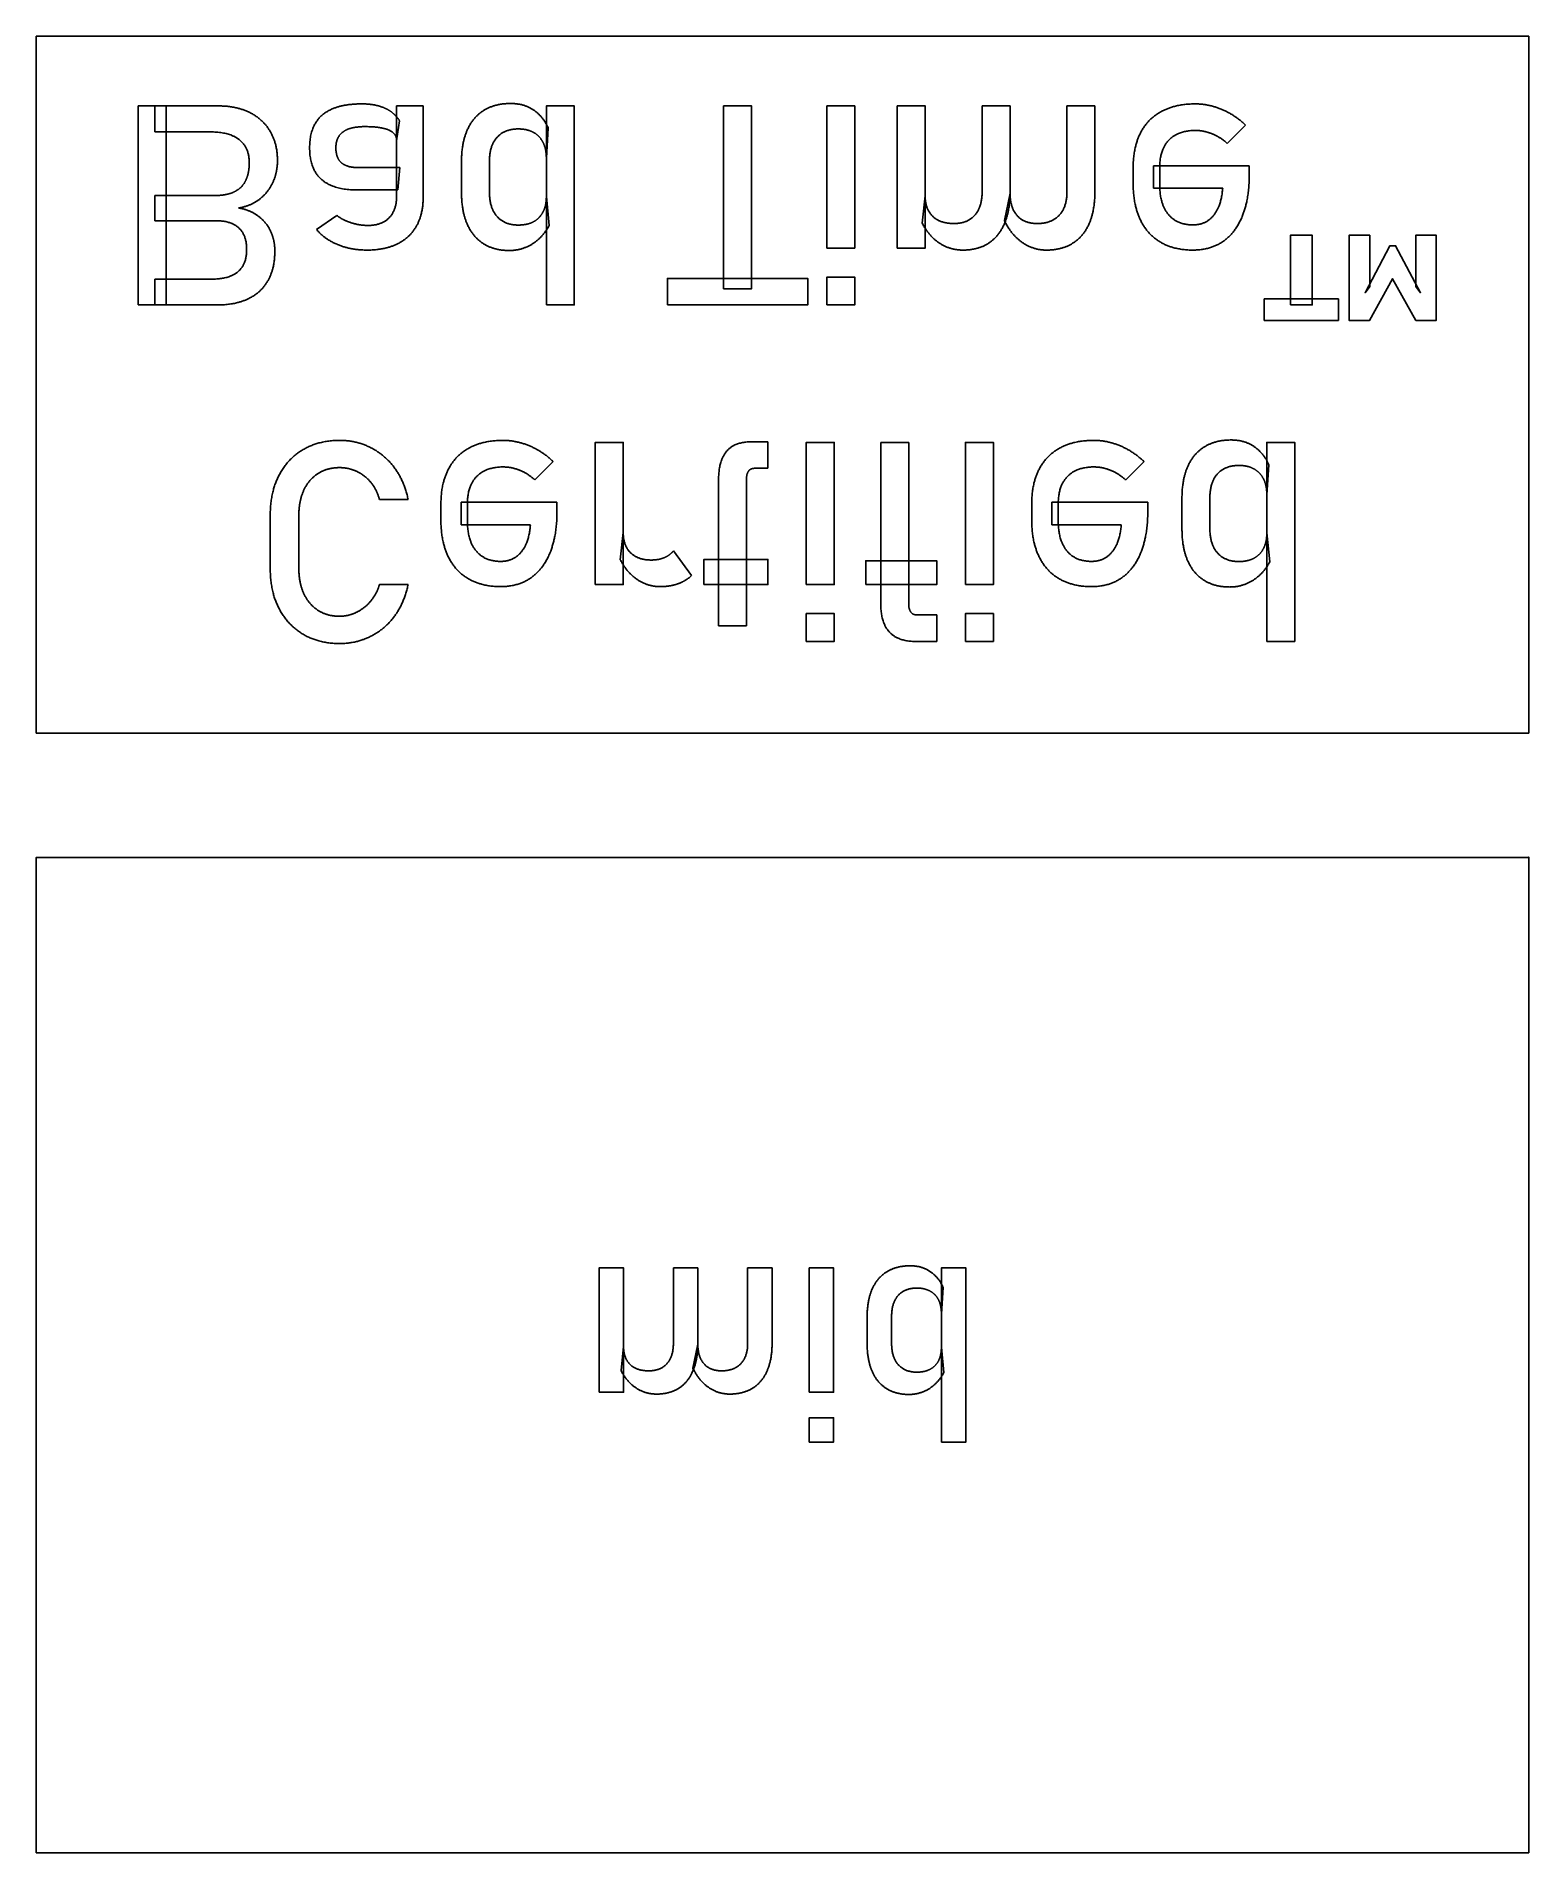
# Model space of a CAD drawing. Header units: millimetres. Extents: x -60 to 0, y -40 to 33.
import ezdxf

# ---------------------------------------------------------------- set-up
doc = ezdxf.new("R2010")
doc.units = ezdxf.units.MM
doc.layers.get('0').update_dxf_attribs({"linetype": 'CONTINUOUS'})

msp = doc.modelspace()

# ---------------------------------------------------------------- linework, layer by layer
for p, q in [((-52.655, 30.202), (-55.241, 30.202)), ((-55.241, 30.202), (-55.241, 29.162)), ((-44.446, 30.202), (-45.513, 30.202)), ((-45.513, 30.202), (-45.513, 26.582)), ((-44.446, 26.532), (-44.446, 30.202)), ((-20.853, 30.202), (-21.975, 30.202)), ((-21.975, 30.202), (-21.975, 26.741)), ((-20.853, 26.736), (-20.853, 30.202)), ((-17.442, 30.202), (-18.564, 30.202)), ((-18.564, 30.202), (-18.564, 26.741)), ((-17.442, 26.736), (-17.442, 30.202)), ((-45.513, 28.805), (-45.398, 29.608)), ((-39.494, 28.1), (-39.417, 29.305)), ((-12.121, 28.695), (-11.384, 29.432)), ((-55.241, 29.162), (-53.073, 29.162)), ((-51.439, 27.924), (-51.439, 27.908)), ((-50.305, 28.007), (-50.305, 28.023)), ((-42.905, 27.979), (-42.905, 26.719)), ((-41.783, 26.736), (-41.783, 27.979)), ((-11.235, 27.798), (-15.087, 27.798)), ((-15.087, 27.798), (-15.087, 26.895)), ((-14.834, 27.022), (-14.834, 27.748)), ((-11.235, 27.424), (-11.235, 27.798)), ((-45.387, 27.726), (-47.081, 27.726)), ((-45.464, 26.824), (-45.387, 27.726)), ((-15.901, 27.726), (-15.901, 27.083)), ((-52.798, 26.604), (-55.241, 26.604)), ((-55.241, 26.604), (-55.241, 25.591)), ((-47.087, 26.824), (-45.464, 26.824)), ((-39.378, 25.399), (-39.494, 26.565)), ((-24.264, 26.587), (-24.38, 25.487)), ((-20.853, 26.697), (-21.078, 25.597)), ((-15.087, 26.895), (-12.303, 26.895)), ((-55.241, 25.591), (-52.798, 25.591)), ((-47.912, 25.795), (-48.732, 25.234)), ((-52.952, 23.242), (-55.241, 23.242)), ((-55.241, 23.242), (-55.241, 22.202)), ((-55.241, 22.202), (-52.748, 22.202)), ((-30.583, 16.706), (-31.232, 16.706)), ((-30.583, 15.638), (-30.583, 16.706)), ((-24.927, 16.678), (-26.05, 16.678)), ((-26.05, 16.678), (-26.05, 10.191)), ((-24.927, 10.18), (-24.927, 16.678)), ((-39.953, 15.171), (-39.216, 15.908)), ((-31.122, 15.638), (-30.583, 15.638)), ((-16.201, 15.171), (-15.464, 15.908)), ((-10.528, 14.576), (-10.451, 15.781)), ((-32.569, 15.193), (-32.569, 9.305)), ((-31.447, 9.305), (-31.447, 15.204)), ((-46.204, 14.384), (-45.054, 14.384)), ((-43.733, 14.202), (-43.733, 13.558)), ((-39.067, 14.274), (-42.919, 14.274)), ((-42.919, 14.274), (-42.919, 13.371)), ((-42.666, 13.498), (-42.666, 14.224)), ((-39.067, 13.9), (-39.067, 14.274)), ((-19.981, 14.202), (-19.981, 13.558)), ((-15.315, 14.274), (-19.166, 14.274)), ((-19.166, 14.274), (-19.166, 13.371)), ((-18.913, 13.498), (-18.913, 14.224)), ((-15.315, 13.9), (-15.315, 14.274)), ((-13.939, 14.455), (-13.939, 13.195)), ((-12.817, 13.212), (-12.817, 14.455)), ((-50.594, 13.779), (-50.594, 11.583)), ((-49.444, 11.583), (-49.444, 13.779)), ((-42.919, 13.371), (-40.135, 13.371)), ((-19.166, 13.371), (-16.382, 13.371)), ((-36.404, 13.063), (-36.52, 11.963)), ((-10.413, 11.875), (-10.528, 13.041)), ((-33.653, 11.33), (-34.385, 12.32)), ((-45.054, 10.972), (-46.204, 10.972)), ((-23.799, 9.746), (-24.602, 9.746)), ((-23.799, 8.678), (-23.799, 9.746)), ((-32.569, 9.305), (-31.447, 9.305)), ((-24.624, 8.678), (-23.799, 8.678)), ((-33.404, -16.5), (-34.386, -16.5)), ((-34.386, -16.5), (-34.386, -19.528)), ((-33.404, -19.533), (-33.404, -16.5)), ((-30.419, -16.5), (-31.401, -16.5)), ((-31.401, -16.5), (-31.401, -19.528)), ((-30.419, -19.533), (-30.419, -16.5)), ((-23.611, -18.339), (-23.544, -17.285)), ((-26.596, -18.445), (-26.596, -19.547)), ((-25.614, -19.533), (-25.614, -18.445)), ((-36.389, -19.663), (-36.49, -20.626)), ((-33.404, -19.567), (-33.601, -20.53)), ((-23.51, -20.703), (-23.611, -19.682))]:
    msp.add_line(p, q)
for points in [[(0, 5), (-60, 5), (-60, 33), (0, 33)], [(-55.901, 22.202), (-54.784, 22.202), (-54.784, 30.202), (-55.901, 30.202)], [(-39.494, 22.202), (-38.371, 22.202), (-38.371, 30.202), (-39.494, 30.202)], [(-32.369, 22.857), (-31.246, 22.857), (-31.246, 30.202), (-32.369, 30.202)], [(-28.215, 24.491), (-27.092, 24.491), (-27.092, 30.202), (-28.215, 30.202)], [(-25.387, 24.491), (-24.264, 24.491), (-24.264, 30.202), (-25.387, 30.202)], [(-9.579, 22.208), (-8.699, 22.208), (-8.699, 25.008), (-9.579, 25.008)], [(-4.539, 21.58), (-3.714, 21.58), (-3.714, 25.008), (-4.539, 25.008), (-4.539, 22.95), (-4.347, 22.697), (-5.354, 24.585), (-5.579, 24.585), (-6.58, 22.697), (-6.393, 22.95), (-6.393, 25.008), (-7.224, 25.008), (-7.224, 21.58), (-6.399, 21.58), (-5.469, 23.259)], [(-34.63, 22.202), (-28.985, 22.202), (-28.985, 23.27), (-34.63, 23.27)], [(-28.215, 22.202), (-27.092, 22.202), (-27.092, 23.325), (-28.215, 23.325)], [(-10.63, 21.58), (-7.648, 21.58), (-7.648, 22.444), (-10.63, 22.444)], [(-37.527, 10.967), (-36.404, 10.967), (-36.404, 16.678), (-37.527, 16.678)], [(-29.043, 10.967), (-27.92, 10.967), (-27.92, 16.678), (-29.043, 16.678)], [(-22.644, 10.967), (-21.521, 10.967), (-21.521, 16.678), (-22.644, 16.678)], [(-10.528, 8.678), (-9.406, 8.678), (-9.406, 16.678), (-10.528, 16.678)], [(-33.158, 10.967), (-30.583, 10.967), (-30.583, 11.979), (-33.158, 11.979)], [(-26.655, 10.967), (-23.799, 10.967), (-23.799, 11.924), (-26.655, 11.924)], [(-29.043, 8.678), (-27.92, 8.678), (-27.92, 9.801), (-29.043, 9.801)], [(-22.644, 8.678), (-21.521, 8.678), (-21.521, 9.801), (-22.644, 9.801)], [(0, 0), (-60, 0), (-60, -40), (0, -40)], [(-37.371, -21.497), (-36.389, -21.497), (-36.389, -16.5), (-37.371, -16.5)], [(-28.926, -21.497), (-27.944, -21.497), (-27.944, -16.5), (-28.926, -16.5)], [(-23.611, -23.5), (-22.629, -23.5), (-22.629, -16.5), (-23.611, -16.5)], [(-28.926, -23.5), (-27.944, -23.5), (-27.944, -22.518), (-28.926, -22.518)]]:
    msp.add_lwpolyline(points, close=True)
for points in [[(-51.411, 29.933), (-51.945, 30.202), (-52.655, 30.202)], [(-50.591, 29.168), (-50.878, 29.663), (-51.411, 29.933)], [(-46.911, 30.285), (-47.967, 30.285), (-48.49, 29.847)], [(-46.267, 30.21), (-46.553, 30.285), (-46.911, 30.285)], [(-45.763, 29.988), (-45.981, 30.136), (-46.267, 30.21)], [(-45.398, 29.608), (-45.546, 29.839), (-45.763, 29.988)], [(-42, 30.029), (-42.443, 29.757), (-42.674, 29.234)], [(-40.93, 30.301), (-41.557, 30.301), (-42, 30.029)], [(-39.975, 30.015), (-40.363, 30.301), (-40.93, 30.301)], [(-39.417, 29.305), (-39.587, 29.729), (-39.975, 30.015)], [(-14.751, 29.988), (-15.312, 29.691), (-15.607, 29.116)], [(-13.398, 30.285), (-14.19, 30.285), (-14.751, 29.988)], [(-12.336, 30.062), (-12.864, 30.285), (-13.398, 30.285)], [(-11.384, 29.432), (-11.807, 29.839), (-12.336, 30.062)], [(-48.49, 29.847), (-49.012, 29.41), (-49.012, 28.519)], [(-47.667, 29.162), (-47.378, 29.371), (-46.79, 29.371)], [(-46.79, 29.371), (-46.146, 29.371), (-45.829, 29.234)], [(-45.829, 29.234), (-45.513, 29.096), (-45.513, 28.805)], [(-42.674, 29.234), (-42.905, 28.711), (-42.905, 27.979)], [(-41.477, 28.939), (-41.172, 29.278), (-40.616, 29.278)], [(-40.616, 29.278), (-40.259, 29.278), (-40.008, 29.138)], [(-14.459, 28.838), (-14.085, 29.217), (-13.398, 29.217)], [(-13.398, 29.217), (-13.056, 29.217), (-12.721, 29.08)], [(-53.073, 29.162), (-52.22, 29.162), (-51.829, 28.838)], [(-51.829, 28.838), (-51.439, 28.513), (-51.439, 27.924)], [(-50.305, 28.023), (-50.305, 28.673), (-50.591, 29.168)], [(-49.012, 28.519), (-49.012, 27.671), (-48.534, 27.248)], [(-47.956, 28.519), (-47.956, 28.953), (-47.667, 29.162)], [(-47.739, 27.922), (-47.956, 28.117), (-47.956, 28.519)], [(-41.783, 27.979), (-41.783, 28.601), (-41.477, 28.939)], [(-40.008, 29.138), (-39.758, 28.997), (-39.626, 28.733)], [(-39.626, 28.733), (-39.494, 28.469), (-39.494, 28.1)], [(-15.607, 29.116), (-15.901, 28.541), (-15.901, 27.726)], [(-14.834, 27.748), (-14.834, 28.458), (-14.459, 28.838)], [(-12.721, 29.08), (-12.385, 28.942), (-12.121, 28.695)], [(-51.439, 27.908), (-51.439, 27.501), (-51.579, 27.209)], [(-50.492, 27.127), (-50.305, 27.534), (-50.305, 28.007)], [(-47.081, 27.726), (-47.521, 27.726), (-47.739, 27.922)], [(-51.579, 27.209), (-51.719, 26.917), (-52.022, 26.761)], [(-51.032, 26.447), (-50.68, 26.719), (-50.492, 27.127)], [(-48.534, 27.248), (-48.055, 26.824), (-47.087, 26.824)], [(-15.901, 27.083), (-15.901, 26.235), (-15.618, 25.635)], [(-14.484, 25.839), (-14.834, 26.257), (-14.834, 27.022)], [(-11.502, 25.801), (-11.235, 26.477), (-11.235, 27.424)], [(-52.022, 26.761), (-52.325, 26.604), (-52.798, 26.604)], [(-51.868, 26.103), (-51.384, 26.175), (-51.032, 26.447)], [(-45.513, 26.582), (-45.513, 26.021), (-45.813, 25.71)], [(-44.71, 25.385), (-44.446, 25.861), (-44.446, 26.532)], [(-42.905, 26.719), (-42.905, 25.982), (-42.68, 25.459)], [(-41.477, 25.762), (-41.783, 26.109), (-41.783, 26.736)], [(-39.494, 26.565), (-39.494, 26.202), (-39.626, 25.944)], [(-23.964, 25.768), (-24.264, 26.059), (-24.264, 26.587)], [(-21.975, 26.741), (-21.975, 26.136), (-22.272, 25.806)], [(-21.076, 25.476), (-20.853, 25.999), (-20.853, 26.736)], [(-20.567, 25.795), (-20.853, 26.114), (-20.853, 26.697)], [(-18.564, 26.741), (-18.564, 26.136), (-18.878, 25.806)], [(-17.67, 25.476), (-17.442, 25.999), (-17.442, 26.736)], [(-12.303, 26.895), (-12.352, 26.197), (-12.663, 25.809)], [(-52.798, 25.591), (-52.176, 25.591), (-51.86, 25.3)], [(-51.056, 25.759), (-51.384, 26.015), (-51.868, 26.103)], [(-50.569, 25.143), (-50.729, 25.503), (-51.056, 25.759)], [(-47.332, 25.503), (-47.659, 25.608), (-47.912, 25.795)], [(-45.813, 25.71), (-46.113, 25.399), (-46.663, 25.399)], [(-40.616, 25.415), (-41.172, 25.415), (-41.477, 25.762)], [(-40.008, 25.55), (-40.259, 25.415), (-40.616, 25.415)], [(-39.626, 25.944), (-39.758, 25.685), (-40.008, 25.55)], [(-23.114, 25.476), (-23.664, 25.476), (-23.964, 25.768)], [(-22.272, 25.806), (-22.569, 25.476), (-23.114, 25.476)], [(-21.078, 25.597), (-20.809, 25.03), (-20.366, 24.719)], [(-19.758, 25.476), (-20.281, 25.476), (-20.567, 25.795)], [(-18.878, 25.806), (-19.191, 25.476), (-19.758, 25.476)], [(-15.618, 25.635), (-15.334, 25.036), (-14.795, 24.722)], [(-13.497, 25.421), (-14.135, 25.421), (-14.484, 25.839)], [(-12.663, 25.809), (-12.974, 25.421), (-13.497, 25.421)], [(-12.275, 24.766), (-11.769, 25.124), (-11.502, 25.801)], [(-51.86, 25.3), (-51.543, 25.008), (-51.543, 24.436)], [(-50.41, 24.37), (-50.41, 24.783), (-50.569, 25.143)], [(-48.732, 25.234), (-48.407, 24.843), (-47.876, 24.626)], [(-46.663, 25.399), (-47.004, 25.399), (-47.332, 25.503)], [(-45.48, 24.659), (-44.974, 24.909), (-44.71, 25.385)], [(-42.68, 25.459), (-42.454, 24.937), (-42.022, 24.664)], [(-40.058, 24.656), (-39.637, 24.92), (-39.378, 25.399)], [(-24.38, 25.487), (-24.116, 24.97), (-23.689, 24.689)], [(-21.722, 24.681), (-21.298, 24.953), (-21.076, 25.476)], [(-18.336, 24.681), (-17.898, 24.953), (-17.67, 25.476)], [(-51.543, 24.436), (-51.543, 23.836), (-51.895, 23.539)], [(-50.669, 23.215), (-50.41, 23.699), (-50.41, 24.37)], [(-47.876, 24.626), (-47.345, 24.409), (-46.696, 24.409)], [(-46.696, 24.409), (-45.986, 24.409), (-45.48, 24.659)], [(-42.022, 24.664), (-41.59, 24.392), (-40.985, 24.392)], [(-40.985, 24.392), (-40.479, 24.392), (-40.058, 24.656)], [(-23.689, 24.689), (-23.263, 24.409), (-22.746, 24.409)], [(-22.746, 24.409), (-22.146, 24.409), (-21.722, 24.681)], [(-20.366, 24.719), (-19.923, 24.409), (-19.389, 24.409)], [(-19.389, 24.409), (-18.773, 24.409), (-18.336, 24.681)], [(-14.795, 24.722), (-14.256, 24.409), (-13.497, 24.409)], [(-13.497, 24.409), (-12.781, 24.409), (-12.275, 24.766)], [(-51.895, 23.539), (-52.248, 23.242), (-52.952, 23.242)], [(-51.45, 22.466), (-50.927, 22.73), (-50.669, 23.215)], [(-52.748, 22.202), (-51.972, 22.202), (-51.45, 22.466)], [(-49.271, 16.392), (-49.901, 16.023), (-50.248, 15.347)], [(-47.81, 16.761), (-48.641, 16.761), (-49.271, 16.392)], [(-46.55, 16.466), (-47.128, 16.761), (-47.81, 16.761)], [(-45.582, 15.633), (-45.972, 16.172), (-46.55, 16.466)], [(-42.583, 16.464), (-43.144, 16.166), (-43.439, 15.591)], [(-41.23, 16.761), (-42.022, 16.761), (-42.583, 16.464)], [(-40.168, 16.538), (-40.696, 16.761), (-41.23, 16.761)], [(-39.216, 15.908), (-39.64, 16.315), (-40.168, 16.538)], [(-32.248, 16.323), (-32.569, 15.941), (-32.569, 15.193)], [(-31.232, 16.706), (-31.926, 16.706), (-32.248, 16.323)], [(-18.831, 16.464), (-19.392, 16.166), (-19.686, 15.591)], [(-17.477, 16.761), (-18.27, 16.761), (-18.831, 16.464)], [(-16.415, 16.538), (-16.944, 16.761), (-17.477, 16.761)], [(-15.464, 15.908), (-15.887, 16.315), (-16.415, 16.538)], [(-13.034, 16.505), (-13.477, 16.232), (-13.708, 15.71)], [(-11.964, 16.777), (-12.591, 16.777), (-13.034, 16.505)], [(-11.01, 16.491), (-11.398, 16.777), (-11.964, 16.777)], [(-10.451, 15.781), (-10.622, 16.205), (-11.01, 16.491)], [(-50.248, 15.347), (-50.594, 14.67), (-50.594, 13.779)], [(-49.241, 14.769), (-49.037, 15.198), (-48.669, 15.432)], [(-48.669, 15.432), (-48.3, 15.666), (-47.81, 15.666)], [(-47.81, 15.666), (-47.453, 15.666), (-47.125, 15.517)], [(-47.125, 15.517), (-46.798, 15.369), (-46.553, 15.077)], [(-45.054, 14.384), (-45.191, 15.094), (-45.582, 15.633)], [(-43.439, 15.591), (-43.733, 15.017), (-43.733, 14.202)], [(-42.292, 15.314), (-41.917, 15.693), (-41.23, 15.693)], [(-41.23, 15.693), (-40.889, 15.693), (-40.553, 15.556)], [(-40.553, 15.556), (-40.217, 15.418), (-39.953, 15.171)], [(-31.447, 15.204), (-31.447, 15.413), (-31.365, 15.525)], [(-31.365, 15.525), (-31.282, 15.638), (-31.122, 15.638)], [(-19.686, 15.591), (-19.981, 15.017), (-19.981, 14.202)], [(-18.539, 15.314), (-18.165, 15.693), (-17.477, 15.693)], [(-17.477, 15.693), (-17.136, 15.693), (-16.801, 15.556)], [(-16.801, 15.556), (-16.465, 15.418), (-16.201, 15.171)], [(-13.708, 15.71), (-13.939, 15.187), (-13.939, 14.455)], [(-12.817, 14.455), (-12.817, 15.077), (-12.512, 15.415)], [(-12.512, 15.415), (-12.206, 15.754), (-11.651, 15.754)], [(-11.651, 15.754), (-11.293, 15.754), (-11.043, 15.613)], [(-11.043, 15.613), (-10.792, 15.473), (-10.66, 15.209)], [(-49.444, 13.779), (-49.444, 14.34), (-49.241, 14.769)], [(-46.553, 15.077), (-46.308, 14.785), (-46.204, 14.384)], [(-42.666, 14.224), (-42.666, 14.934), (-42.292, 15.314)], [(-18.913, 14.224), (-18.913, 14.934), (-18.539, 15.314)], [(-10.66, 15.209), (-10.528, 14.945), (-10.528, 14.576)], [(-39.334, 12.276), (-39.067, 12.953), (-39.067, 13.9)], [(-15.582, 12.276), (-15.315, 12.953), (-15.315, 13.9)], [(-43.733, 13.558), (-43.733, 12.711), (-43.45, 12.111)], [(-42.316, 12.315), (-42.666, 12.733), (-42.666, 13.498)], [(-40.135, 13.371), (-40.184, 12.673), (-40.495, 12.285)], [(-19.981, 13.558), (-19.981, 12.711), (-19.697, 12.111)], [(-18.564, 12.315), (-18.913, 12.733), (-18.913, 13.498)], [(-16.382, 13.371), (-16.432, 12.673), (-16.743, 12.285)], [(-13.939, 13.195), (-13.939, 12.458), (-13.714, 11.935)], [(-12.512, 12.238), (-12.817, 12.585), (-12.817, 13.212)], [(-36.11, 12.246), (-36.404, 12.541), (-36.404, 13.063)], [(-10.66, 12.42), (-10.792, 12.161), (-11.043, 12.026)], [(-10.528, 13.041), (-10.528, 12.678), (-10.66, 12.42)], [(-43.45, 12.111), (-43.166, 11.512), (-42.627, 11.198)], [(-41.329, 11.897), (-41.967, 11.897), (-42.316, 12.315)], [(-40.495, 12.285), (-40.806, 11.897), (-41.329, 11.897)], [(-40.107, 11.242), (-39.601, 11.6), (-39.334, 12.276)], [(-36.52, 11.963), (-36.256, 11.451), (-35.838, 11.168)], [(-35.282, 11.952), (-35.816, 11.952), (-36.11, 12.246)], [(-34.759, 12.045), (-34.985, 11.952), (-35.282, 11.952)], [(-34.385, 12.32), (-34.534, 12.139), (-34.759, 12.045)], [(-19.697, 12.111), (-19.414, 11.512), (-18.875, 11.198)], [(-17.576, 11.897), (-18.215, 11.897), (-18.564, 12.315)], [(-16.743, 12.285), (-17.054, 11.897), (-17.576, 11.897)], [(-16.355, 11.242), (-15.849, 11.6), (-15.582, 12.276)], [(-13.714, 11.935), (-13.488, 11.413), (-13.056, 11.14)], [(-11.651, 11.891), (-12.206, 11.891), (-12.512, 12.238)], [(-11.043, 12.026), (-11.293, 11.891), (-11.651, 11.891)], [(-11.092, 11.132), (-10.671, 11.396), (-10.413, 11.875)], [(-50.594, 11.583), (-50.594, 10.692), (-50.248, 10.015)], [(-49.241, 10.59), (-49.444, 11.017), (-49.444, 11.583)], [(-46.204, 10.972), (-46.308, 10.598), (-46.553, 10.304)], [(-45.579, 9.724), (-45.191, 10.263), (-45.054, 10.972)], [(-42.627, 11.198), (-42.088, 10.884), (-41.329, 10.884)], [(-41.329, 10.884), (-40.613, 10.884), (-40.107, 11.242)], [(-35.838, 11.168), (-35.42, 10.884), (-34.913, 10.884)], [(-34.913, 10.884), (-34.523, 10.884), (-34.206, 10.997)], [(-34.206, 10.997), (-33.89, 11.11), (-33.653, 11.33)], [(-18.875, 11.198), (-18.336, 10.884), (-17.576, 10.884)], [(-17.576, 10.884), (-16.861, 10.884), (-16.355, 11.242)], [(-13.056, 11.14), (-12.624, 10.868), (-12.019, 10.868)], [(-12.019, 10.868), (-11.513, 10.868), (-11.092, 11.132)], [(-48.669, 9.927), (-49.037, 10.164), (-49.241, 10.59)], [(-46.553, 10.304), (-46.798, 10.01), (-47.128, 9.85)], [(-50.248, 10.015), (-49.901, 9.338), (-49.271, 8.967)], [(-47.81, 9.691), (-48.3, 9.691), (-48.669, 9.927)], [(-47.128, 9.85), (-47.458, 9.691), (-47.81, 9.691)], [(-46.545, 8.89), (-45.967, 9.184), (-45.579, 9.724)], [(-26.05, 10.191), (-26.05, 9.432), (-25.7, 9.055)], [(-24.845, 9.867), (-24.927, 9.988), (-24.927, 10.18)], [(-24.602, 9.746), (-24.762, 9.746), (-24.845, 9.867)], [(-49.271, 8.967), (-48.641, 8.596), (-47.81, 8.596)], [(-47.81, 8.596), (-47.122, 8.596), (-46.545, 8.89)], [(-25.7, 9.055), (-25.351, 8.678), (-24.624, 8.678)], [(-25.804, -16.652), (-26.192, -16.89), (-26.394, -17.347)], [(-24.868, -16.413), (-25.417, -16.413), (-25.804, -16.652)], [(-24.033, -16.664), (-24.372, -16.413), (-24.868, -16.413)], [(-23.544, -17.285), (-23.693, -16.914), (-24.033, -16.664)], [(-26.394, -17.347), (-26.596, -17.805), (-26.596, -18.445)], [(-25.347, -17.605), (-25.08, -17.309), (-24.594, -17.309)], [(-24.594, -17.309), (-24.281, -17.309), (-24.062, -17.432)], [(-24.062, -17.432), (-23.843, -17.554), (-23.727, -17.785)], [(-25.614, -18.445), (-25.614, -17.901), (-25.347, -17.605)], [(-23.727, -17.785), (-23.611, -18.017), (-23.611, -18.339)], [(-36.126, -20.38), (-36.389, -20.125), (-36.389, -19.663)], [(-34.386, -19.528), (-34.386, -20.058), (-34.646, -20.347)], [(-33.599, -20.635), (-33.404, -20.178), (-33.404, -19.533)], [(-33.153, -20.356), (-33.404, -20.077), (-33.404, -19.567)], [(-31.401, -19.528), (-31.401, -20.058), (-31.675, -20.347)], [(-30.619, -20.635), (-30.419, -20.178), (-30.419, -19.533)], [(-26.596, -19.547), (-26.596, -20.193), (-26.399, -20.65)], [(-25.347, -20.385), (-25.614, -20.082), (-25.614, -19.533)], [(-23.611, -19.682), (-23.611, -20), (-23.727, -20.226)], [(-35.382, -20.635), (-35.864, -20.635), (-36.126, -20.38)], [(-34.646, -20.347), (-34.906, -20.635), (-35.382, -20.635)], [(-32.446, -20.635), (-32.903, -20.635), (-33.153, -20.356)], [(-31.675, -20.347), (-31.95, -20.635), (-32.446, -20.635)], [(-24.594, -20.688), (-25.08, -20.688), (-25.347, -20.385)], [(-23.727, -20.226), (-23.843, -20.453), (-24.062, -20.57)], [(-36.49, -20.626), (-36.259, -21.078), (-35.885, -21.324)], [(-34.164, -21.331), (-33.794, -21.093), (-33.599, -20.635)], [(-33.601, -20.53), (-33.365, -21.025), (-32.978, -21.297)], [(-31.201, -21.331), (-30.818, -21.093), (-30.619, -20.635)], [(-26.399, -20.65), (-26.202, -21.107), (-25.824, -21.346)], [(-24.062, -20.57), (-24.281, -20.688), (-24.594, -20.688)], [(-24.105, -21.353), (-23.737, -21.122), (-23.51, -20.703)], [(-35.885, -21.324), (-35.512, -21.569), (-35.06, -21.569)], [(-35.06, -21.569), (-34.535, -21.569), (-34.164, -21.331)], [(-32.978, -21.297), (-32.59, -21.569), (-32.123, -21.569)], [(-32.123, -21.569), (-31.584, -21.569), (-31.201, -21.331)], [(-25.824, -21.346), (-25.446, -21.584), (-24.916, -21.584)], [(-24.916, -21.584), (-24.473, -21.584), (-24.105, -21.353)]]:
    msp.add_open_spline(points, degree=2)
msp.add_point((0, 0))

doc.saveas('drawing.dxf')
